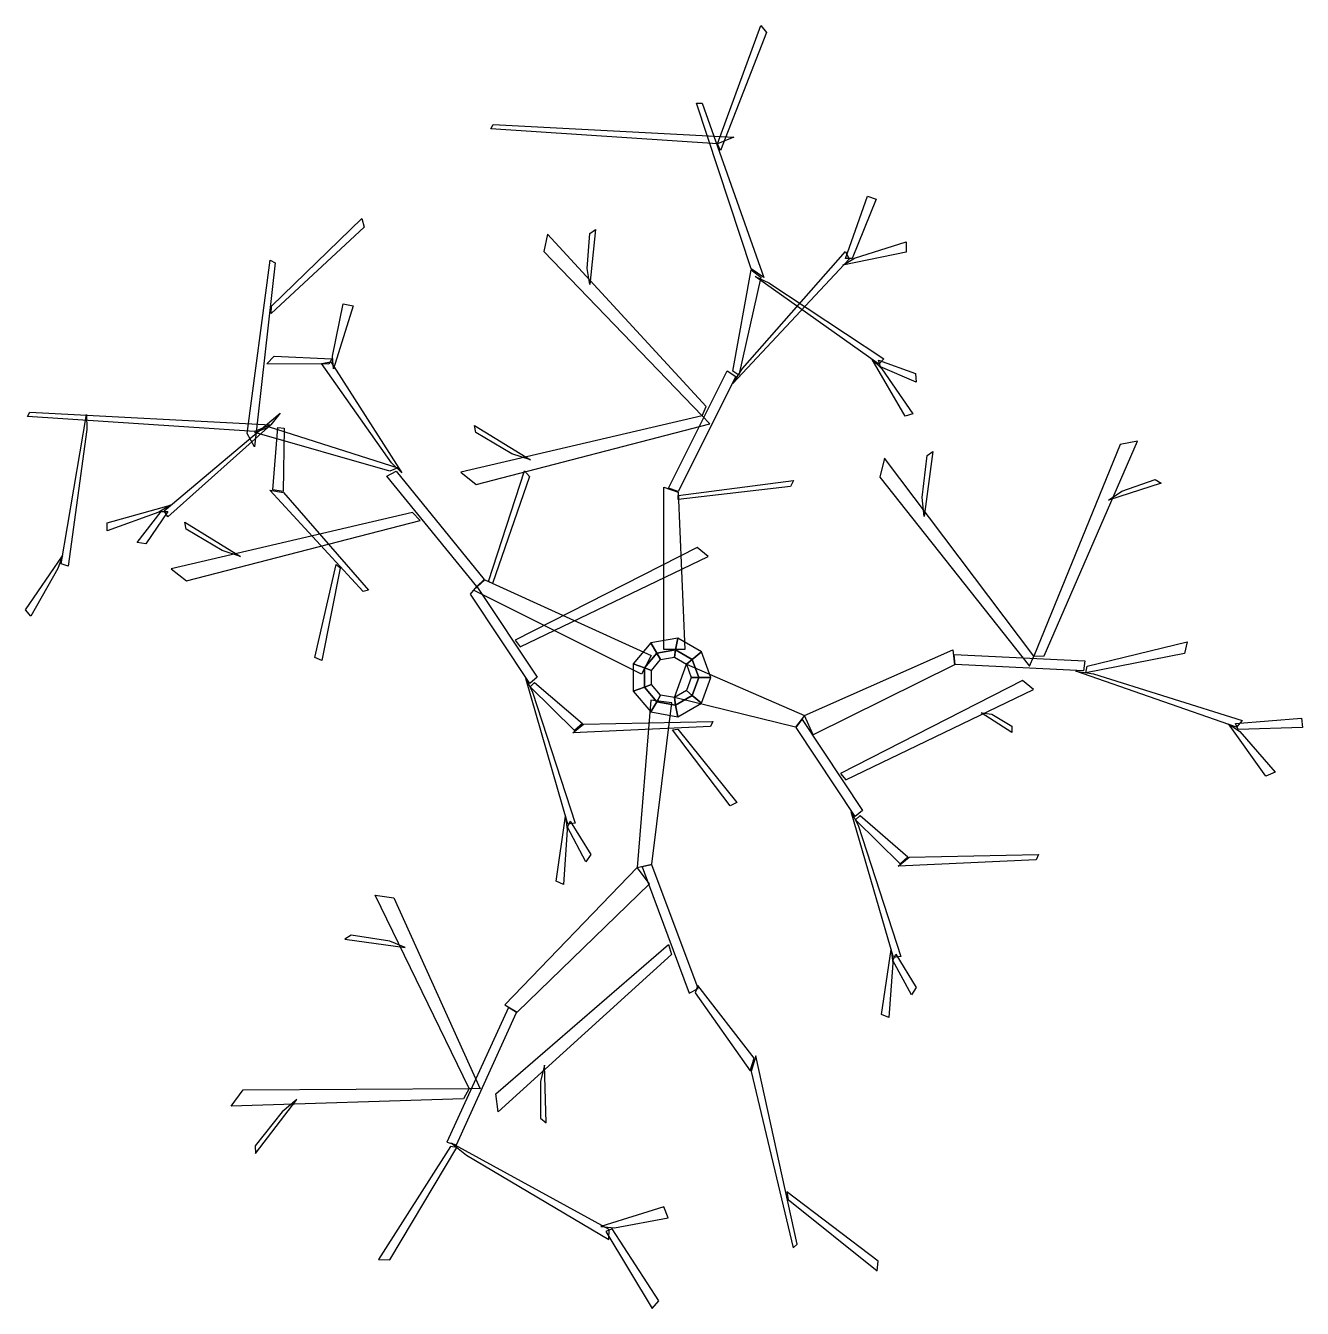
# Model space of a CAD drawing. Extents: x -1763 to 1877, y -723 to 1291.
# Drawn here: x -419.1 to -137.8, y 980.9 to 1263.5 of the extents above; entities that cross this region are included whole.
import ezdxf

# ---------------------------------------------------------------- set-up
doc = ezdxf.new("R2010")
doc.units = 0
doc.header["$MEASUREMENT"] = 0
doc.layers.get('0').update_dxf_attribs({"linetype": 'CONTINUOUS'})
doc.layers.add('LSTREEDC', color=3, linetype='CONTINUOUS')

# ---------------------------------------------------------------- blocks, each defined once
blk = doc.blocks.new('A3E24F')
at = {"color": 34, "linetype": 'Continuous'}
for points in [[(0.03251, 0.38953, 0.66108), (0.06425, 0.47633, 0.74788), (0.06849, 0.47134, 0.74289), (0.03463, 0.38455, 0.6561)], [(0.0572, 0.29775, 0.5693), (0.01699, 0.41946, 0.69101), (0.02123, 0.41946, 0.69101), (0.06637, 0.29127, 0.56282)], [(0.03251, 0.38953, 0.66108), (-0.13418, 0.4005, 0.71886), (-0.13228, 0.40378, 0.72075), (0.04454, 0.39439, 0.66115)], [(0.12633, 0.30523, 0.52048), (0.14255, 0.35108, 0.5999), (0.1489, 0.34896, 0.59624), (0.13127, 0.30523, 0.52048)], [(-0.29526, 0.2703, 0.52973), (-0.22887, 0.33459, 0.61652), (-0.22723, 0.32825, 0.61154), (-0.29553, 0.26488, 0.52474)], [(0.02405, 0.19672, 0.44523), (-0.09234, 0.32327, 0.53384), (-0.09517, 0.31056, 0.52494), (0.02123, 0.18979, 0.44038)], [(-0.06342, 0.29796, 0.51902), (-0.06131, 0.32381, 0.54982), (-0.05707, 0.32653, 0.55306), (-0.06131, 0.28617, 0.50497)], [(0.13313, 0.30561, 0.51971), (0.17091, 0.31754, 0.51128), (0.17091, 0.31003, 0.50602), (0.12451, 0.30034, 0.51985)], [(-0.31303, 0.17693, 0.43795), (-0.29619, 0.304, 0.55966), (-0.29238, 0.30215, 0.55966), (-0.3076, 0.1671, 0.43147)], [(0.05085, 0.22446, 0.46465), (0.12633, 0.31056, 0.52494), (0.12915, 0.30478, 0.52089), (0.0438, 0.21348, 0.45697)], [(0.0438, 0.22255, 0.46361), (0.0572, 0.297, 0.56994), (0.06425, 0.29174, 0.56242), (0.04803, 0.21972, 0.45957)], [(0.07015, 0.2875, 0.5693), (0.15467, 0.23166, 0.64982), (0.151, 0.22778, 0.64442), (0.06002, 0.29213, 0.55904)], [(-0.25029, 0.23352, 0.43771), (-0.24259, 0.27196, 0.44792), (-0.23516, 0.27067, 0.44271), (-0.24953, 0.22432, 0.43362)], [(-0.25311, 0.22774, 0.43534), (-0.29858, 0.22802, 0.51661), (-0.29331, 0.2335, 0.51603), (-0.25091, 0.23157, 0.43754)], [(-0.20705, 0.15519, 0.34616), (-0.2585, 0.22834, 0.43968), (-0.25152, 0.22954, 0.43693), (-0.19934, 0.14786, 0.33538)], [(0.15308, 0.22421, 0.64349), (0.17593, 0.19115, 0.63843), (0.17023, 0.18965, 0.63141), (0.14594, 0.23125, 0.64226)], [(0.1508, 0.23064, 0.64414), (0.17788, 0.22098, 0.73272), (0.17843, 0.21456, 0.72863), (0.15206, 0.22587, 0.64414)], [(-0.00346, 0.13662, 0.40315), (0.03957, 0.22272, 0.46344), (0.04591, 0.21868, 0.46061), (0.00359, 0.13431, 0.40153)], [(-0.30779, 0.17823, 0.4212), (-0.47448, 0.1892, 0.47897), (-0.47259, 0.19248, 0.48087), (-0.29577, 0.18309, 0.42126)], [(-0.43078, 0.17973, 0.47755), (-0.44463, 0.07938, 0.55807), (-0.44971, 0.08102, 0.55266), (-0.43097, 0.19086, 0.46728)], [(-0.29577, 0.18309, 0.42126), (-0.37126, 0.11554, 0.50178), (-0.37408, 0.12007, 0.49638), (-0.28871, 0.1917, 0.411)], [(0.02123, 0.18979, 0.44038), (-0.15606, 0.1483, 0.50567), (-0.14474, 0.13948, 0.49911), (0.02683, 0.18383, 0.4368)], [(-0.20827, 0.14912, 0.34212), (-0.30749, 0.17764, 0.42192), (-0.2969, 0.18182, 0.41986), (-0.20237, 0.15171, 0.3412)], [(-0.28597, 0.18066, 0.41986), (-0.28657, 0.1343, 0.54183), (-0.29422, 0.13536, 0.53322), (-0.29051, 0.18112, 0.41522)], [(-0.11853, 0.16187, 0.49546), (-0.14513, 0.17753, 0.52131), (-0.14614, 0.18277, 0.52403), (-0.10501, 0.15748, 0.48367)], [(0.27229, 0.01362, 0.6513), (0.34097, 0.17124, 0.73991), (0.3282, 0.16868, 0.731), (0.26481, 0.0134, 0.64644)], [(0.18276, 0.12993, 0.70153), (0.18634, 0.16059, 0.72737), (0.19072, 0.16363, 0.73009), (0.18421, 0.11579, 0.68974)], [(0.26481, 0.0134, 0.64644), (0.15518, 0.15876, 0.71173), (0.15169, 0.14485, 0.70517), (0.26163, 0.00587, 0.64286)], [(-0.14442, 0.06448, 0.29683), (-0.21038, 0.14557, 0.34125), (-0.20354, 0.14924, 0.33916), (-0.13898, 0.06964, 0.29563)], [(-0.13588, 0.06809, 0.29321), (-0.10939, 0.14949, 0.30211), (-0.10569, 0.14527, 0.29847), (-0.13278, 0.06654, 0.29078)], [(0.00359, 0.13132, 0.39854), (0.08824, 0.14229, 0.40951), (0.08612, 0.1378, 0.40503), (0.00359, 0.12833, 0.39555)], [(0.32952, 0.13456, 0.72508), (0.35401, 0.14307, 0.75588), (0.35821, 0.1403, 0.75913), (0.31959, 0.12786, 0.71103)], [(-0.28633, 0.13344, 0.54142), (-0.22388, 0.06185, 0.69048), (-0.22795, 0.06068, 0.69048), (-0.29641, 0.13531, 0.53348)], [(-0.00699, 0.01809, 0.28531), (-0.00699, 0.13731, 0.40453), (0.00359, 0.13381, 0.40103), (0.00853, 0.01809, 0.28531)], [(-0.37805, 0.11896, 0.49545), (-0.41584, 0.10526, 0.49039), (-0.41584, 0.11116, 0.48336), (-0.36944, 0.12409, 0.49422)], [(-0.37126, 0.11953, 0.49609), (-0.38748, 0.0958, 0.58467), (-0.39383, 0.09689, 0.58059), (-0.37619, 0.11953, 0.49609)], [(-0.19159, 0.11882, 0.32783), (-0.36887, 0.07733, 0.39312), (-0.35755, 0.06852, 0.38656), (-0.18599, 0.11287, 0.32425)], [(-0.33134, 0.0909, 0.38292), (-0.35795, 0.10657, 0.40876), (-0.35895, 0.1118, 0.41148), (-0.31783, 0.08651, 0.37113)], [(-0.45203, 0.0776, 0.55173), (-0.47197, 0.0427, 0.54668), (-0.47578, 0.0472, 0.53965), (-0.44877, 0.08708, 0.55051)], [(-0.11242, 0.02024, 0.35303), (0.02547, 0.08652, 0.47137), (0.01749, 0.09314, 0.45948), (-0.11626, 0.02503, 0.34654)], [(-0.24465, 0.0779, 0.65383), (-0.25818, 0.01014, 0.76012), (-0.26323, 0.01236, 0.75402), (-0.24766, 0.0807, 0.64772)], [(-0.02329, -0.00003, 0.20136), (-0.14681, 0.06173, 0.29806), (-0.13846, 0.06939, 0.29523), (-0.01635, 0.01385, 0.20136)], [(-0.14442, 0.06448, 0.29683), (-0.10004, -0.0022, 0.37734), (-0.10551, -0.00672, 0.37356), (-0.14893, 0.05876, 0.29467)], [(-0.01217, 0.0155, 0.08255), (-0.01653, 0.02306), (-0.02942, 0.00771), (-0.02122, 0.00472, 0.08255)], [(0.0017, 0.01795, 0.08255), (0.00321, 0.02655), (-0.01653, 0.02306), (-0.01217, 0.0155, 0.08255)], [(0.01389, 0.01091, 0.08255), (0.02058, 0.01652), (0.00321, 0.02655), (0.0017, 0.01795, 0.08255)], [(0.3039, 0.006, 0.66968), (0.37741, 0.02385, 0.776), (0.37545, 0.01527, 0.76849), (0.30302, 0.00099, 0.66563)], [(-0.00941, 0.01073, 0.33019), (-0.01217, 0.0155, 0.08255), (-0.02122, 0.00472, 0.08255), (-0.01604, 0.00284, 0.33019)], [(0.00074, 0.01252, 0.33019), (0.0017, 0.01795, 0.08255), (-0.01217, 0.0155, 0.08255), (-0.00941, 0.01073, 0.33019)], [(0.00967, 0.00737, 0.33019), (0.01389, 0.01091, 0.08255), (0.0017, 0.01795, 0.08255), (0.00074, 0.01252, 0.33019)], [(0.01319, -0.00232, 0.33019), (0.0187, -0.00232, 0.08255), (0.01389, 0.01091, 0.08255), (0.00967, 0.00737, 0.33019)], [(0.0187, -0.00232, 0.08255), (0.02743, -0.00232), (0.02058, 0.01652), (0.01389, 0.01091, 0.08255)], [(0.09636, -0.03022, 0.49138), (0.2054, 0.01798, 0.61059), (0.20648, 0.00689, 0.6071), (0.10264, -0.04441, 0.49138)], [(0.2062, 0.01448, 0.60922), (0.30235, 0.00994, 0.6695), (0.30122, 0.0025, 0.66667), (0.20694, 0.0071, 0.6076)], [(-0.02122, 0.00472, 0.08255), (-0.02942, 0.00771), (-0.02942, -0.01234), (-0.02122, -0.00936, 0.08255)], [(-0.01604, 0.00284, 0.33019), (-0.02122, 0.00472, 0.08255), (-0.02122, -0.00936, 0.08255), (-0.01604, -0.00747, 0.33019)], [(0.00967, 0.00737, 0.33019), (0.09636, -0.03022, 0.49138), (0.08983, -0.0389, 0.4871), (0.00074, -0.01716, 0.33019)], [(0.3085, 0.00032, 0.67072), (0.41776, -0.0339, 0.731), (0.41362, -0.03881, 0.72696), (0.2956, 0.00233, 0.66303)], [(-0.10336, -0.01307, 0.37897), (-0.0721, -0.10943, 0.45948), (-0.07739, -0.11018, 0.45408), (-0.10838, -0.00314, 0.3687)], [(-0.10194, -0.00599, 0.37747), (-0.06677, -0.0362, 0.49944), (-0.07249, -0.04138, 0.49082), (-0.1052, -0.00917, 0.37283)], [(-0.02122, -0.00936, 0.08255), (-0.02942, -0.01234), (-0.01653, -0.0277), (-0.01217, -0.02014, 0.08255)], [(-0.01604, -0.00747, 0.33019), (-0.02122, -0.00936, 0.08255), (-0.01217, -0.02014, 0.08255), (-0.00941, -0.01537, 0.33019)], [(0.00967, -0.01201, 0.33019), (0.01389, -0.01555, 0.08255), (0.0187, -0.00232, 0.08255), (0.01319, -0.00232, 0.33019)], [(0.01389, -0.01555, 0.08255), (0.02058, -0.02116), (0.02743, -0.00232), (0.0187, -0.00232, 0.08255)], [(0.12666, -0.07756, 0.54607), (0.26456, -0.01128, 0.66442), (0.25658, -0.00467, 0.65253), (0.12283, -0.07278, 0.53959)], [(-0.00941, -0.01537, 0.33019), (-0.01217, -0.02014, 0.08255), (0.0017, -0.02259, 0.08255), (0.00074, -0.01716, 0.33019)], [(0.00074, -0.01716, 0.33019), (0.0017, -0.02259, 0.08255), (0.01389, -0.01555, 0.08255), (0.00967, -0.01201, 0.33019)], [(0.0017, -0.02259, 0.08255), (0.00321, -0.03118), (0.02058, -0.02116), (0.01389, -0.01555, 0.08255)], [(-0.01646, -0.01909, 0.25866), (-0.02654, -0.14181, 0.37382), (-0.01574, -0.13943, 0.37008), (-0.00106, -0.02086, 0.25812)], [(-0.01217, -0.02014, 0.08255), (-0.01653, -0.0277), (0.00321, -0.03118), (0.0017, -0.02259, 0.08255)], [(0.23401, -0.0294, 0.64355), (0.24869, -0.0382, 0.67999), (0.24862, -0.0428, 0.68382), (0.22606, -0.0282, 0.62692)], [(-0.06595, -0.03656, 0.49902), (0.02902, -0.0346, 0.64808), (0.02731, -0.03847, 0.64808), (-0.07385, -0.04309, 0.49108)], [(0.09466, -0.03332, 0.48987), (0.13904, -0.1, 0.57039), (0.13357, -0.10453, 0.56661), (0.09015, -0.03904, 0.48771)], [(0.41599, -0.04212, 0.72577), (0.44218, -0.07185, 0.71734), (0.43531, -0.07488, 0.71208), (0.40769, -0.03636, 0.72591)], [(0.41289, -0.03605, 0.72655), (0.46139, -0.03235, 0.80596), (0.46202, -0.03901, 0.8023), (0.41489, -0.04057, 0.72655)], [(0.00339, -0.04023, 0.61143), (0.04668, -0.09409, 0.71773), (0.04174, -0.09653, 0.71162), (-0.00069, -0.04074, 0.60532)], [(0.13572, -0.11088, 0.57201), (0.16698, -0.20723, 0.65253), (0.16169, -0.20798, 0.64712), (0.1307, -0.10094, 0.56174)], [(-0.07798, -0.11426, 0.45315), (-0.08073, -0.15436, 0.44809), (-0.08612, -0.15198, 0.44107), (-0.07918, -0.10431, 0.45192)], [(-0.07575, -0.10781, 0.4538), (-0.06061, -0.13225, 0.54238), (-0.06418, -0.13762, 0.53829), (-0.07775, -0.11233, 0.4538)], [(0.13714, -0.10379, 0.57051), (0.17232, -0.134, 0.69248), (0.1666, -0.13919, 0.68386), (0.13388, -0.10698, 0.56587)], [(-0.023, -0.14149, 0.37234), (0.01165, -0.2341, 0.42823), (0.01833, -0.2307, 0.42531), (-0.01578, -0.13994, 0.37056)], [(0.17313, -0.13436, 0.69207), (0.2681, -0.1324, 0.84113), (0.26639, -0.13627, 0.84113), (0.16523, -0.1409, 0.68412)], [(-0.02654, -0.14181, 0.37382), (-0.12368, -0.24275, 0.46762), (-0.1147, -0.24804, 0.46235), (-0.01754, -0.15391, 0.37012)], [(-0.15009, -0.30431, 0.48629), (-0.21905, -0.16226, 0.59799), (-0.2053, -0.16427, 0.59052), (-0.14199, -0.30433, 0.48254)], [(-0.20835, -0.19604, 0.57699), (-0.23654, -0.19155, 0.60539), (-0.24139, -0.19446, 0.60735), (-0.19694, -0.20069, 0.56324)], [(-0.00132, -0.20584, 0.41144), (-0.12875, -0.32142, 0.49985), (-0.13036, -0.30815, 0.49148), (-0.00347, -0.19846, 0.40692)], [(0.1611, -0.21206, 0.64619), (0.15835, -0.25216, 0.64114), (0.15296, -0.24978, 0.63411), (0.1599, -0.20211, 0.64497)], [(0.16333, -0.20562, 0.64684), (0.17847, -0.23006, 0.73542), (0.1749, -0.23542, 0.73133), (0.16133, -0.21013, 0.64684)], [(0.01602, -0.23399, 0.42839), (0.05648, -0.29132, 0.5384), (0.05938, -0.28196, 0.53226), (0.01789, -0.22866, 0.42517)], [(-0.12108, -0.24472, 0.46558), (-0.1663, -0.34361, 0.49839), (-0.15932, -0.34548, 0.49486), (-0.11511, -0.24847, 0.46274)], [(0.0571, -0.29181, 0.53782), (0.08789, -0.42133, 0.6541), (0.09093, -0.41852, 0.65495), (0.06052, -0.28025, 0.53305)], [(-0.09757, -0.29906, 0.48487), (-0.0975, -0.32609, 0.51471), (-0.09351, -0.32939, 0.51771), (-0.09454, -0.28708, 0.47115)], [(-0.15411, -0.31178, 0.48908), (-0.32469, -0.31713, 0.5801), (-0.31597, -0.30529, 0.57442), (-0.15009, -0.30431, 0.48629)], [(-0.28731, -0.32131, 0.56333), (-0.30714, -0.34629, 0.5879), (-0.3069, -0.35204, 0.58953), (-0.27647, -0.31231, 0.55138)], [(-0.16371, -0.34686, 0.49758), (-0.2166, -0.42966, 0.58345), (-0.20823, -0.43004, 0.57547), (-0.15894, -0.34741, 0.49318)], [(-0.15202, -0.35324, 0.49672), (-0.04729, -0.41512, 0.54084), (-0.04717, -0.40779, 0.53885), (-0.16304, -0.34431, 0.49141)], [(0.08437, -0.38574, 0.62665), (0.14982, -0.438, 0.72182), (0.15042, -0.43098, 0.71758), (0.08345, -0.38013, 0.62198)], [(-0.04321, -0.40656, 0.53798), (-0.00392, -0.39922, 0.53141), (-0.00708, -0.39117, 0.52837), (-0.05324, -0.40551, 0.53845)], [(-0.04954, -0.4092, 0.53799), (-0.0155, -0.46565, 0.60378), (-0.01064, -0.46018, 0.60161), (-0.04506, -0.40721, 0.5386)]]:
    blk.add_3dface(points, dxfattribs=at)

msp = doc.modelspace()

# ---------------------------------------------------------------- block references
at = {"layer": 'LSTREEDC', "xscale": 300, "yscale": 300, "zscale": 480}
msp.add_blockref('A3E24F', (-276.4, 1120.59), dxfattribs=at)

doc.saveas('drawing.dxf')
